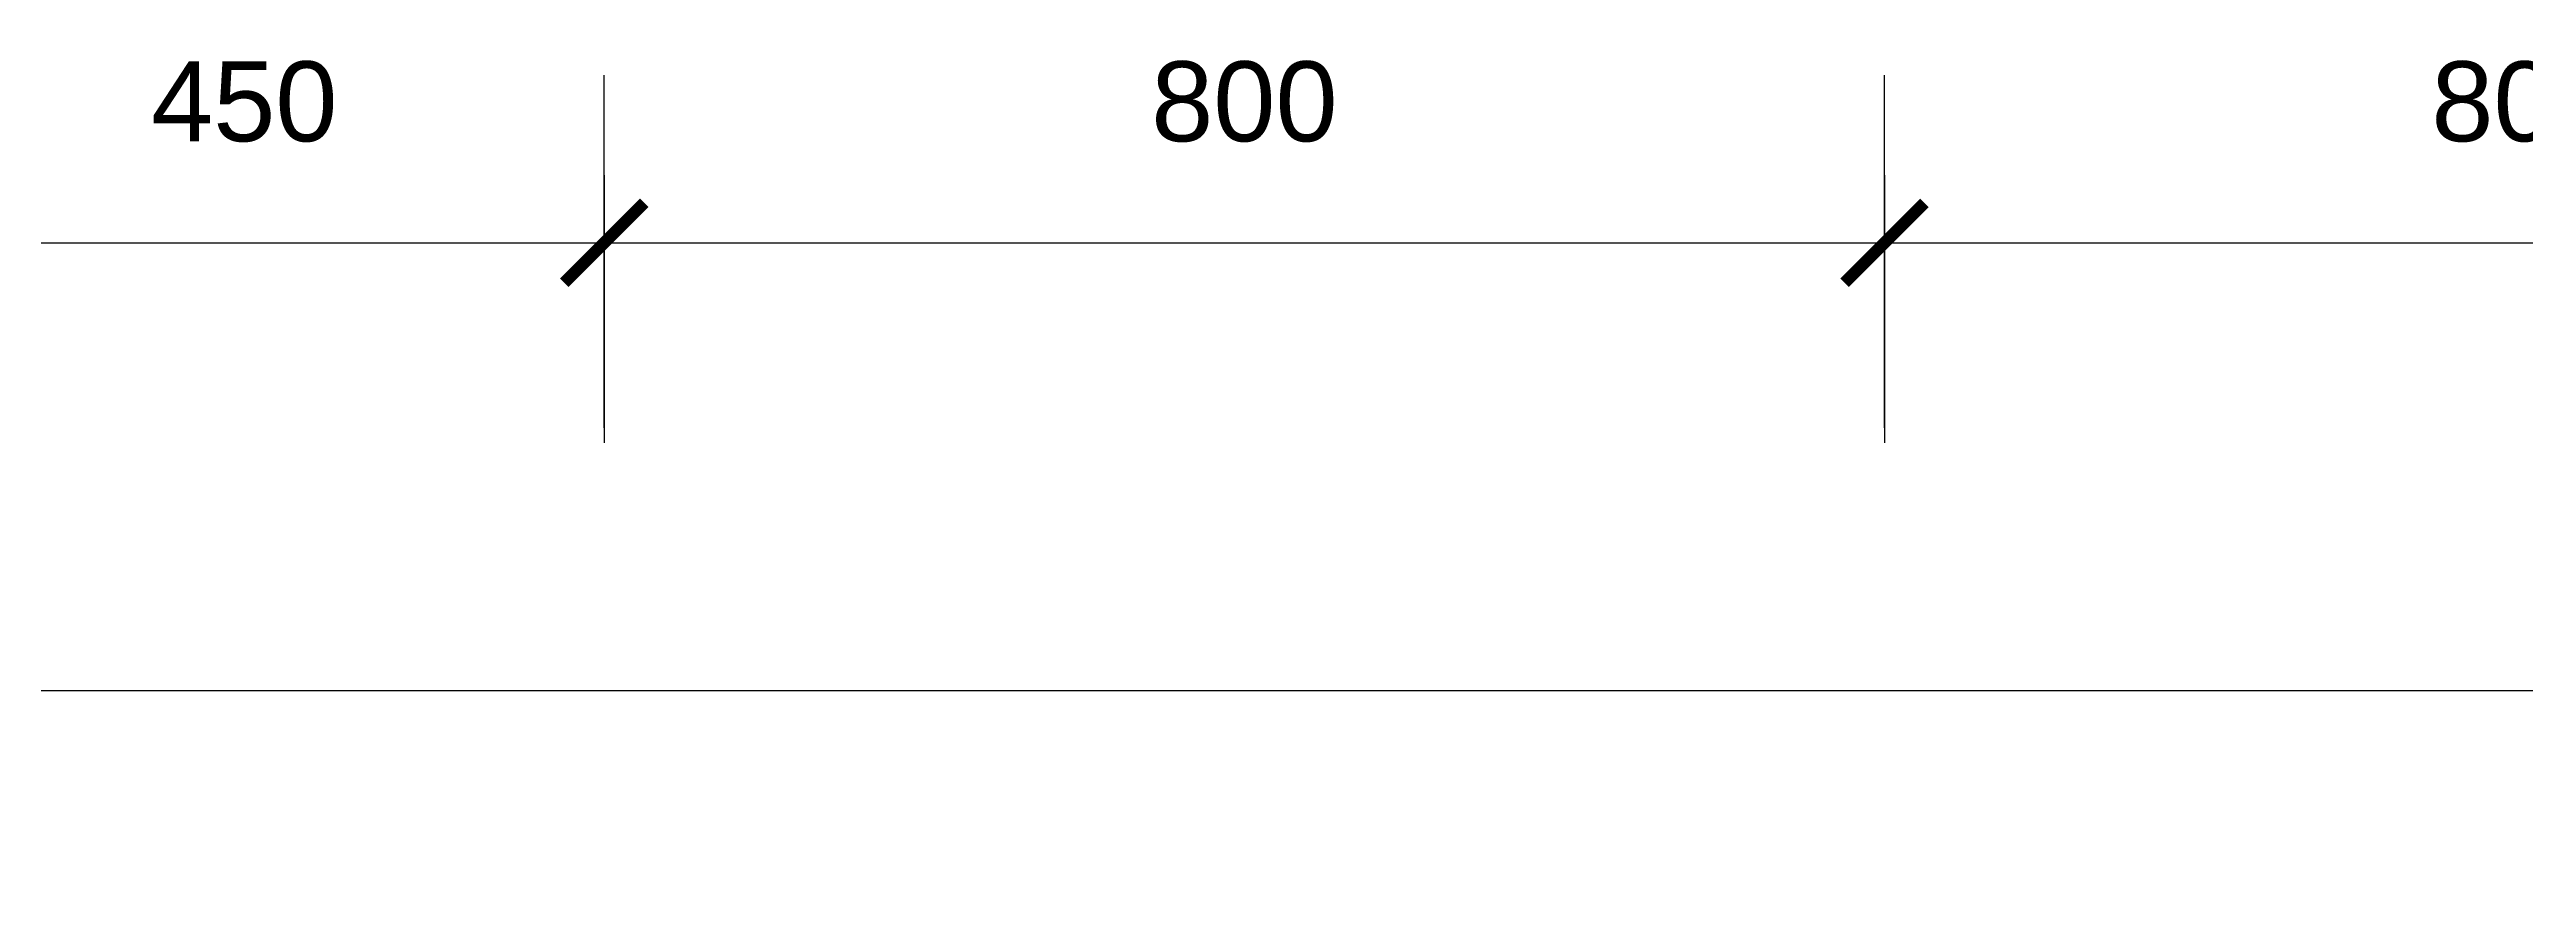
# Model space of a CAD drawing. Header units: centimetres. Extents: x 8510 to 15034, y -974 to 2536.
# Drawn here: x 9344 to 10891, y -974 to -448 of the extents above; entities that cross this region are included whole.
import ezdxf

# ---------------------------------------------------------------- set-up
doc = ezdxf.new("R2010")
doc.units = ezdxf.units.CM
doc.header["$PDMODE"] = 35
doc.header["$PDSIZE"] = -2
doc.layers.add('AXIS', color=3, linetype='Continuous')
doc.layers.add('轴线', color=1, linetype='Continuous')
doc.layers.add('家具', color=6, linetype='Continuous', lineweight=9)
doc.styles.get("Standard").update_dxf_attribs({"font": 'arial.ttf'})
doc.dimstyles.new('副本A3', dxfattribs={"dimscale": 100, "dimtxt": 2.5, "dimasz": 2.5, "dimexe": 1.25, "dimexo": 0.625, "dimtad": 1, "dimdec": 0, "dimtxsty": 'Standard', "dimblk": 'ARCHTICK', "dimcen": 2.5, "dimclrd": 2, "dimclre": 2, "dimclrt": 3, "dimadec": 0, "dimazin": 0, "dimtfac": 1, "dimtdec": 0, "dimtmove": 2, "dimatfit": 3, "dimldrblk": 'DOT', "dimfxl": 1, "dimarcsym": 0})

# ---------------------------------------------------------------- blocks, each defined once
blk = doc.blocks.new('_ArchTick')
at = {"color": 0, "linetype": 'ByBlock', "const_width": 0.15}
blk.add_lwpolyline([(-0.5, -0.5), (0.5, 0.5)], dxfattribs=at)
blk = doc.blocks.new('*D119')
at = {"layer": 'Defpoints', "color": 0, "transparency": 16777216}
for p in [(9240.6, -464.5), (9690.6, -464.5), (9690.6, -569.3)]:
    blk.add_point(p, dxfattribs=at)
at = {"layer": '轴线', "color": 0, "lineweight": -2, "transparency": 16777216}
for p, q in [((9240.6, -527), (9240.6, -694.3)), ((9690.6, -527), (9690.6, -694.3)), ((9240.6, -569.3), (9690.6, -569.3))]:
    blk.add_line(p, q, dxfattribs=at)
at = {"layer": '轴线', "color": 0, "lineweight": -2, "transparency": 16777216, "xscale": 50, "yscale": 50, "zscale": 50, "rotation": 180}
blk.add_blockref('_ArchTick', (9240.6, -569.3), dxfattribs=at)
at = {"layer": '轴线', "color": 0, "lineweight": -2, "transparency": 16777216, "xscale": 50, "yscale": 50, "zscale": 50}
blk.add_blockref('_ArchTick', (9690.6, -569.3), dxfattribs=at)
at = {"layer": '轴线', "color": 0, "transparency": 16777216, "insert": (9465.6, -481.2), "char_height": 50, "attachment_point": 5}
blk.add_mtext('450', dxfattribs=at)
blk = doc.blocks.new('_Dot')
at = {"color": 0, "linetype": 'ByBlock', "lineweight": -2}
blk.add_line((-0.5, 0), (-1, 0), dxfattribs=at)
at = {"color": 0, "linetype": 'ByBlock', "const_width": 0.5}
blk.add_lwpolyline([(-0.25, 0, 1), (0.25, 0, 1)], format="xyb", close=True, dxfattribs=at)
blk = doc.blocks.new('*D118')
at = {"layer": 'Defpoints', "color": 0, "transparency": 16777216}
for p in [(9690.6, -464.5), (10490.6, -464.5), (10490.6, -569.3)]:
    blk.add_point(p, dxfattribs=at)
at = {"layer": '轴线', "color": 0, "lineweight": -2, "transparency": 16777216}
for p, q in [((9690.6, -527), (9690.6, -694.3)), ((10490.6, -527), (10490.6, -694.3)), ((9690.6, -569.3), (10490.6, -569.3))]:
    blk.add_line(p, q, dxfattribs=at)
at = {"layer": '轴线', "color": 0, "lineweight": -2, "transparency": 16777216, "xscale": 50, "yscale": 50, "zscale": 50, "rotation": 180}
blk.add_blockref('_ArchTick', (9690.6, -569.3), dxfattribs=at)
at = {"layer": '轴线', "color": 0, "lineweight": -2, "transparency": 16777216, "xscale": 50, "yscale": 50, "zscale": 50}
blk.add_blockref('_ArchTick', (10490.6, -569.3), dxfattribs=at)
at = {"layer": '轴线', "color": 0, "transparency": 16777216, "insert": (10090.6, -481.2), "char_height": 50, "attachment_point": 5}
blk.add_mtext('800', dxfattribs=at)
blk = doc.blocks.new('*D117')
at = {"layer": 'Defpoints', "color": 0, "transparency": 16777216}
for p in [(10490.6, -464.5), (11290.6, -464.5), (11290.6, -569.3)]:
    blk.add_point(p, dxfattribs=at)
at = {"layer": '轴线', "color": 0, "lineweight": -2, "transparency": 16777216}
for p, q in [((10490.6, -527), (10490.6, -694.3)), ((11290.6, -527), (11290.6, -694.3)), ((10490.6, -569.3), (11290.6, -569.3))]:
    blk.add_line(p, q, dxfattribs=at)
at = {"layer": '轴线', "color": 0, "lineweight": -2, "transparency": 16777216, "xscale": 50, "yscale": 50, "zscale": 50, "rotation": 180}
blk.add_blockref('_ArchTick', (10490.6, -569.3), dxfattribs=at)
at = {"layer": '轴线', "color": 0, "lineweight": -2, "transparency": 16777216, "xscale": 50, "yscale": 50, "zscale": 50}
blk.add_blockref('_ArchTick', (11290.6, -569.3), dxfattribs=at)
at = {"layer": '轴线', "color": 0, "transparency": 16777216, "insert": (10890.6, -481.2), "char_height": 50, "attachment_point": 5}
blk.add_mtext('800', dxfattribs=at)
blk = doc.blocks.new('*D108')
at = {"layer": 'Defpoints', "color": 0, "transparency": 16777216}
for p in [(14240.6, -464.5), (9240.6, -561.7), (14240.6, -849.3)]:
    blk.add_point(p, dxfattribs=at)
at = {"layer": '家具', "color": 0, "lineweight": -2, "transparency": 16777216}
for p, q in [((14240.6, -527), (14240.6, -974.3)), ((9240.6, -624.2), (9240.6, -974.3)), ((9240.6, -849.3), (14240.6, -849.3))]:
    blk.add_line(p, q, dxfattribs=at)
at = {"layer": '家具', "color": 0, "lineweight": -2, "transparency": 16777216, "xscale": 50, "yscale": 50, "zscale": 50, "rotation": 180}
blk.add_blockref('_ArchTick', (9240.6, -849.3), dxfattribs=at)
at = {"layer": '家具', "color": 0, "lineweight": -2, "transparency": 16777216, "xscale": 50, "yscale": 50, "zscale": 50}
blk.add_blockref('_ArchTick', (14240.6, -849.3), dxfattribs=at)
at = {"layer": '家具', "color": 0, "transparency": 16777216, "insert": (11740.6, -761.3), "char_height": 50, "attachment_point": 5}
blk.add_mtext('5000', dxfattribs=at)

msp = doc.modelspace()

# ---------------------------------------------------------------- linework, layer by layer
at = {"layer": 'AXIS', "color": 7}
for p, q in [((9690.6, -685), (9690.6, -464.5)), ((10490.6, -685), (10490.6, -464.5))]:
    msp.add_line(p, q, dxfattribs=at)

# ---------------------------------------------------------------- dimensions: what is measured, and where the dimension line sits
at = {"layer": '家具', "color": 7}
dim = msp.add_linear_dim(base=(14240.6, -849.3), p1=(9240.6, -561.7), p2=(14240.6, -464.5), dimstyle='副本A3', override={"dimscale": 0, "dimtxt": 5, "dimasz": 5, "dimexe": 12.5, "dimexo": 6.25, "dimgap": 6.25, "dimcen": 25, "dimclrd": 0, "dimclre": 0, "dimclrt": 0}, dxfattribs=at)
dim.commit()
dim.dimension.update_dxf_attribs({"geometry": '*D108', "text_midpoint": (11740.6, -761.3)})
at = {"layer": '轴线', "color": 7}
for base, p1, p2, picture, middle in [((9690.6, -569.3), (9240.6, -464.5), (9690.6, -464.5), '*D119', (9465.6, -481.2)), ((10490.6, -569.3), (9690.6, -464.5), (10490.6, -464.5), '*D118', (10090.6, -481.2)), ((11290.6, -569.3), (10490.6, -464.5), (11290.6, -464.5), '*D117', (10890.6, -481.2))]:
    dim = msp.add_linear_dim(base=base, p1=p1, p2=p2, dimstyle='副本A3', override={"dimscale": 0, "dimtxt": 5, "dimasz": 5, "dimexe": 12.5, "dimexo": 6.25, "dimgap": 6.25, "dimcen": 25, "dimclrd": 0, "dimclre": 0, "dimclrt": 0}, dxfattribs=at)
    dim.commit()
    dim.dimension.update_dxf_attribs({"geometry": picture, "text_midpoint": middle})

doc.saveas('drawing.dxf')
